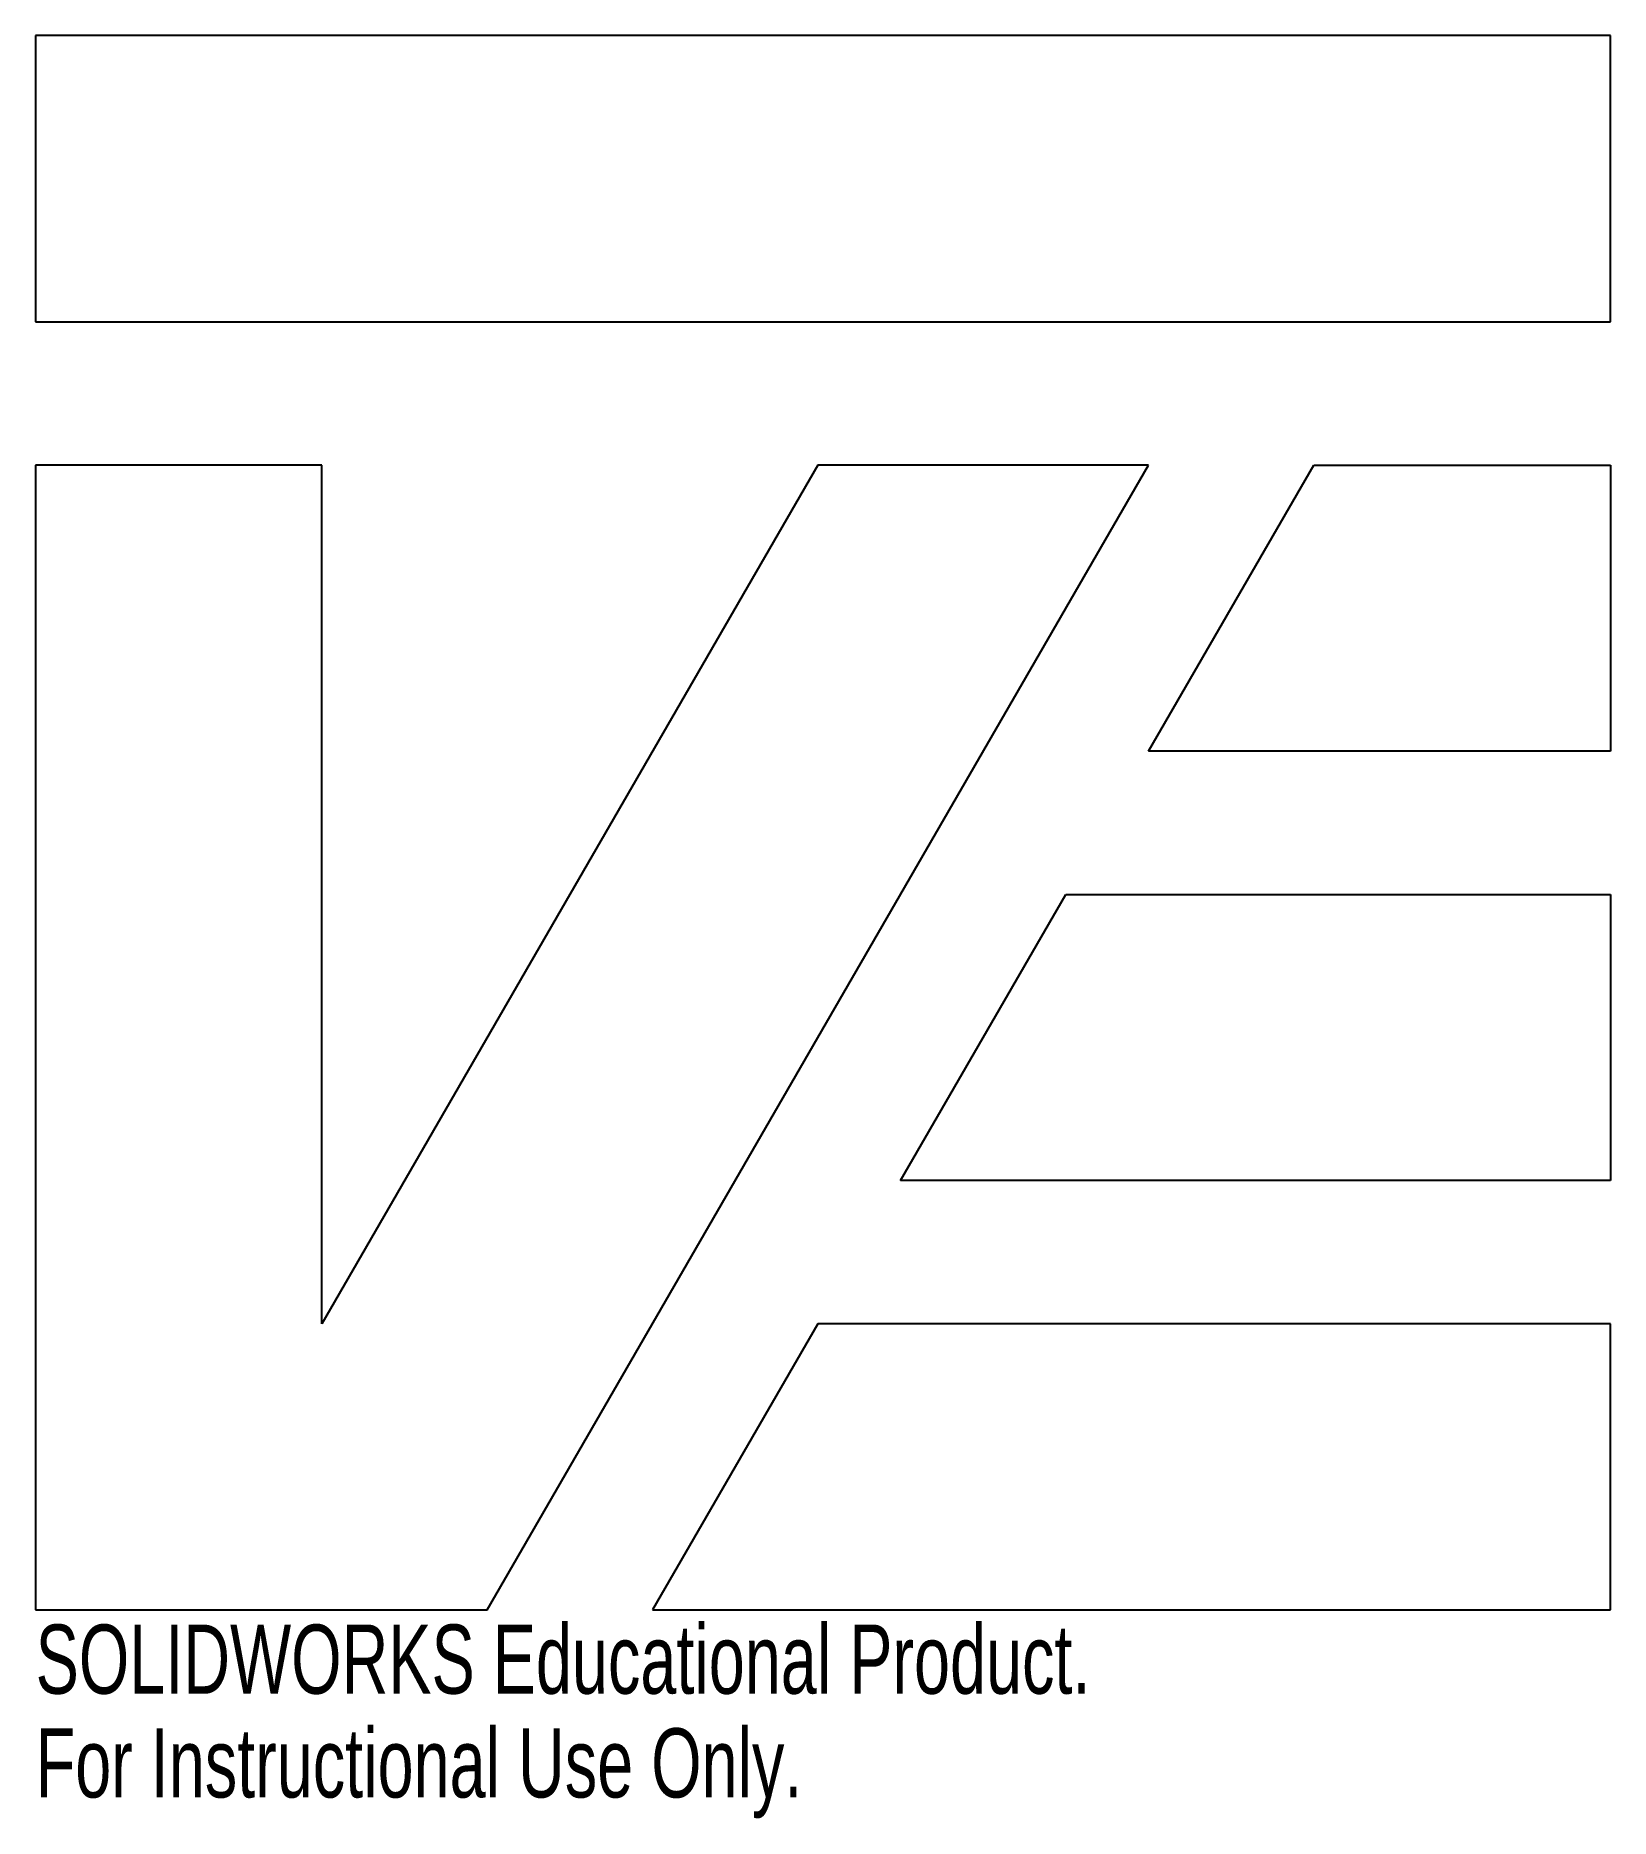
# Model space of a CAD drawing. Header units: millimetres. Extents: x 0 to 110, y -15 to 110.
import ezdxf

# ---------------------------------------------------------------- set-up
doc = ezdxf.new("R2010")
doc.units = ezdxf.units.MM
doc.styles.add('SLDTEXTSTYLE0', font='TXT', dxfattribs={"width": 0.7})

msp = doc.modelspace()

# ---------------------------------------------------------------- linework, layer by layer
at = {"color": 7, "linetype": 'Continuous'}
for p, q in [((0, 110), (0, 90)), ((110, 110), (0, 110)), ((110, 90), (110, 110)), ((0, 90), (110, 90)), ((0, 80), (0, 0)), ((20, 80), (0, 80)), ((54.64, 80), (20, 20)), ((20, 20), (20, 80)), ((31.55, 0), (77.74, 80)), ((77.74, 80), (54.64, 80)), ((77.74, 60), (89.28, 80)), ((89.28, 80), (110, 80)), ((110, 80), (110, 60)), ((110, 60), (77.74, 60)), ((60.41, 30), (71.96, 50)), ((71.96, 50), (110, 50)), ((110, 50), (110, 30)), ((110, 30), (60.41, 30)), ((54.64, 20), (43.09, 0)), ((110, 20), (54.64, 20)), ((110, 0), (110, 20)), ((0, 0), (31.55, 0)), ((43.09, 0), (110, 0))]:
    msp.add_line(p, q, dxfattribs=at)

# ---------------------------------------------------------------- texts
at = {"color": 7, "linetype": 'Continuous', "char_height": 4.8336, "attachment_point": 1, "style": 'SLDTEXTSTYLE0'}
for s, insert in [('SOLIDWORKS Educational Product.', (0, -1.02)), ('For Instructional Use Only.', (0, -8.27))]:
    msp.add_mtext(s, dxfattribs=dict(at, insert=insert))

doc.saveas('drawing.dxf')
